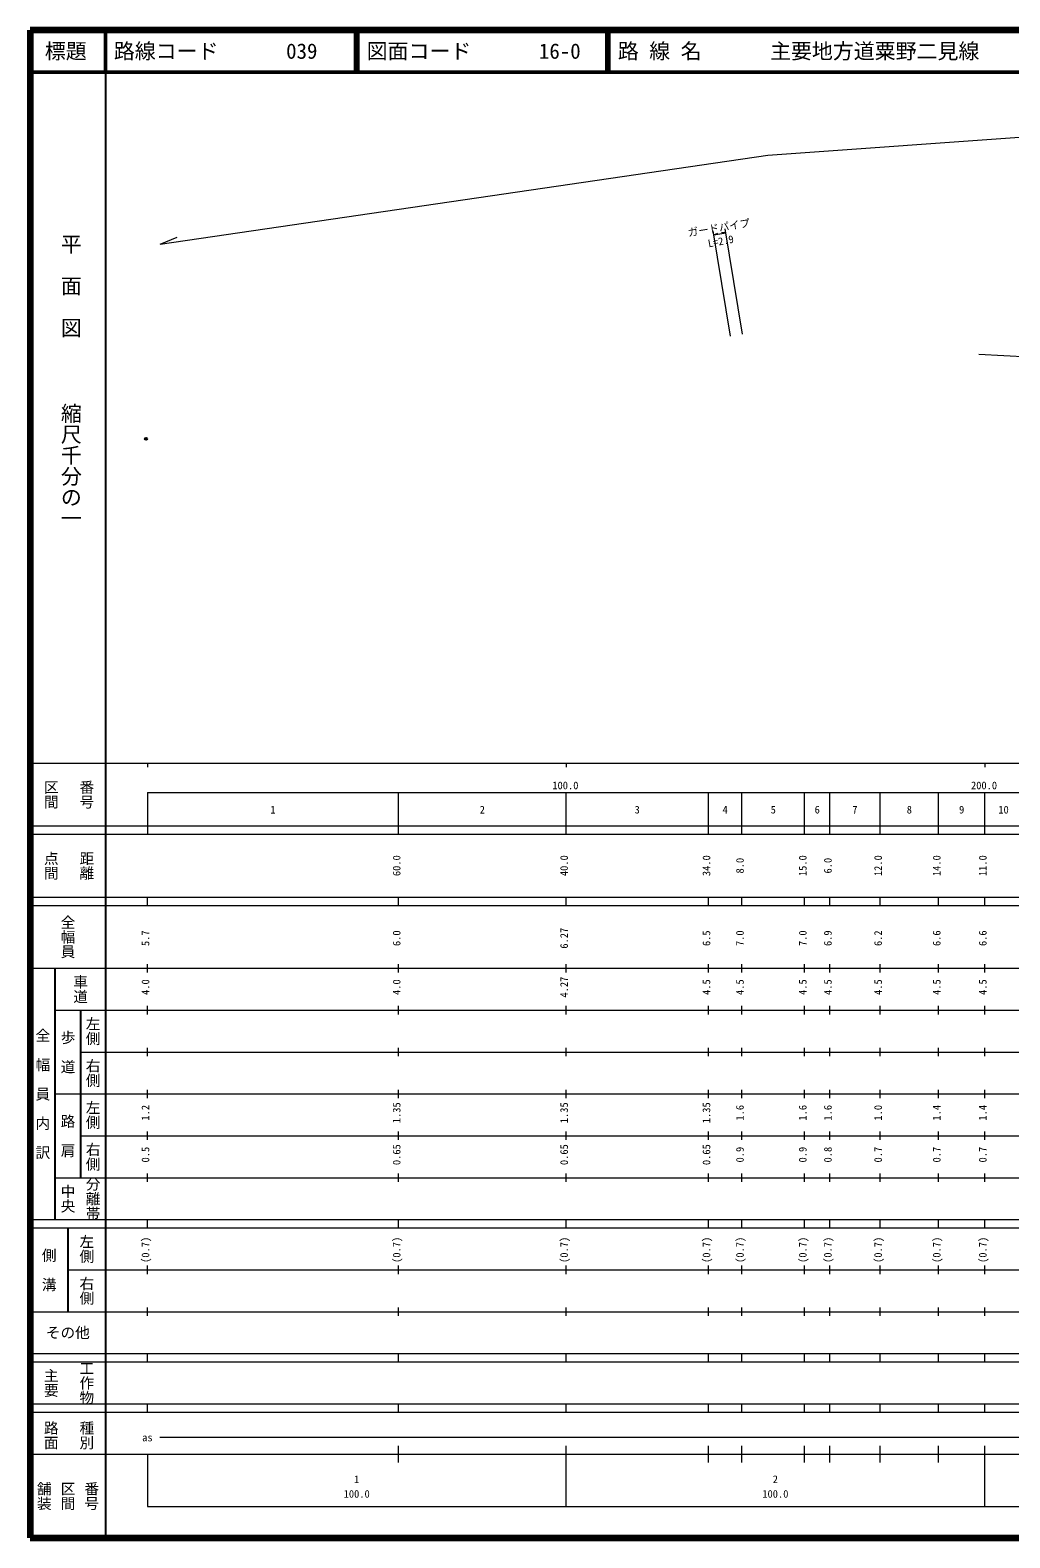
# Model space of a CAD drawing. Units: millimetres, scale not verified. Extents: x 40036 to 680617, y 20018 to 380345.
# Drawn here: x 40036 to 274261, y 20018 to 380345 of the extents above; entities that cross this region are included whole.
import ezdxf
from ezdxf.enums import TextEntityAlignment as Align

# ---------------------------------------------------------------- set-up
doc = ezdxf.new("R2010")
doc.units = ezdxf.units.MM
doc.header["$LTSCALE"] = 1000.91
doc.header["$PDMODE"] = 32
doc.header["$PDSIZE"] = 500
doc.linetypes.add('CHAIN', pattern=[18.5, 12, -1.5, 3.5, -1.5])
for name, color, linetype, lineweight in [('M-BGD-HTXT', 7, 'Continuous', 13), ('M-BMK', 2, 'CHAIN', 13), ('M-STR-HTXT', 7, 'Continuous', 13), ('M-TTL', 2, 'Continuous', 140), ('M-TTL-LINE', 7, 'Continuous', 50)]:
    doc.layers.add(name, color=color, linetype=linetype, lineweight=lineweight)
doc.layers.add('M-OTRS', color=6, linetype='Continuous')
doc.layers.add('M-TTL-TXT', color=7, linetype='Continuous')
doc.styles.add('@ＭＳ ゴシック', font='')
doc.styles.add('ＭＳ ゴシック', font='')
doc.styles.get('@ＭＳ ゴシック').set_extended_font_data('@MS Gothic')
doc.styles.get('ＭＳ ゴシック').set_extended_font_data('MS Gothic')

msp = doc.modelspace()

# ---------------------------------------------------------------- linework, layer by layer
at = {"layer": 'M-BGD-HTXT', "lineweight": 25}
for p, q in [((58053, 370336), (58053, 20018)), ((46042, 96087), (46042, 156141)), ((52047, 146132), (52047, 106096)), ((49044, 94085), (49044, 74067))]:
    msp.add_line(p, q, dxfattribs=at)
at = {"layer": 'M-BGD-HTXT'}
for p, q in [((40036, 205186), (579525, 205186)), ((68062, 205186), (68062, 204185)), ((168152, 205186), (168152, 204185)), ((268243, 205186), (268243, 204185)), ((68062, 198180), (579525, 198180)), ((68062, 198180), (68062, 188171)), ((128116, 188171), (128116, 198180)), ((168152, 188171), (168152, 198180)), ((202183, 188171), (202183, 198180)), ((210190, 188171), (210190, 198180)), ((225204, 188171), (225204, 198180)), ((231210, 188171), (231210, 198180)), ((243220, 188171), (243220, 198180)), ((257233, 188171), (257233, 198180)), ((268243, 188171), (268243, 198180)), ((40036, 190172), (579525, 190172)), ((40036, 188171), (579525, 188171)), ((40036, 173157), (579525, 173157)), ((68062, 171155), (68062, 173157)), ((128116, 171155), (128116, 173157)), ((168152, 171155), (168152, 173157)), ((202183, 171155), (202183, 173157)), ((210190, 171155), (210190, 173157)), ((225204, 171155), (225204, 173157)), ((231210, 171155), (231210, 173157)), ((243220, 171155), (243220, 173157)), ((257233, 171155), (257233, 173157)), ((268243, 171155), (268243, 173157)), ((40036, 171155), (579525, 171155)), ((40036, 156141), (579525, 156141)), ((68062, 155141), (68062, 157142)), ((128116, 155141), (128116, 157142)), ((168152, 155141), (168152, 157142)), ((202183, 155141), (202183, 157142)), ((210190, 155141), (210190, 157142)), ((225204, 155141), (225204, 157142)), ((231210, 155141), (231210, 157142)), ((243220, 155141), (243220, 157142)), ((257233, 155141), (257233, 157142)), ((268243, 155141), (268243, 157142)), ((46042, 146132), (579525, 146132)), ((68062, 145131), (68062, 147133)), ((128116, 145132), (128116, 147133)), ((168152, 145132), (168152, 147133)), ((202183, 145132), (202183, 147133)), ((210190, 145132), (210190, 147133)), ((225204, 145132), (225204, 147133)), ((231210, 145132), (231210, 147133)), ((243220, 145132), (243220, 147133)), ((257233, 145132), (257233, 147133)), ((268243, 145132), (268243, 147133)), ((68062, 135122), (68062, 137124)), ((128116, 135122), (128116, 137124)), ((168152, 135122), (168152, 137124)), ((202183, 135122), (202183, 137124)), ((210190, 135122), (210190, 137124)), ((225204, 135122), (225204, 137124)), ((231210, 135122), (231210, 137124)), ((243220, 135122), (243220, 137124)), ((257233, 135122), (257233, 137124)), ((268243, 135122), (268243, 137124)), ((52047, 136123), (579525, 136123)), ((68062, 125113), (68062, 127115)), ((128116, 125113), (128116, 127115)), ((168152, 125113), (168152, 127115)), ((202183, 125113), (202183, 127115)), ((210190, 125113), (210190, 127115)), ((225204, 125113), (225204, 127115)), ((231210, 125113), (231210, 127115)), ((243220, 125113), (243220, 127115)), ((257233, 125113), (257233, 127115)), ((268243, 125113), (268243, 127115)), ((46042, 126114), (579525, 126114)), ((52047, 116105), (579525, 116105)), ((68062, 115104), (68062, 117106)), ((128116, 115104), (128116, 117106)), ((168152, 115104), (168152, 117106)), ((202183, 115104), (202183, 117106)), ((210190, 115104), (210190, 117106)), ((225204, 115104), (225204, 117106)), ((231210, 115104), (231210, 117106)), ((243220, 115104), (243220, 117106)), ((257233, 115104), (257233, 117106)), ((268243, 115104), (268243, 117106)), ((46042, 106096), (579525, 106096)), ((68062, 105095), (68062, 107097)), ((128116, 105095), (128116, 107097)), ((168152, 105095), (168152, 107097)), ((202183, 105095), (202183, 107097)), ((210190, 105095), (210190, 107097)), ((225204, 105095), (225204, 107097)), ((231210, 105095), (231210, 107097)), ((243220, 105095), (243220, 107097)), ((257233, 105095), (257233, 107097)), ((268243, 105095), (268243, 107097)), ((40036, 96087), (579525, 96087)), ((40036, 94085), (579525, 94085)), ((68062, 94085), (68062, 96087)), ((128116, 94085), (128116, 96087)), ((168152, 94085), (168152, 96087)), ((202183, 94085), (202183, 96087)), ((210190, 94085), (210190, 96087)), ((225204, 94085), (225204, 96087)), ((231210, 94085), (231210, 96087)), ((243220, 94085), (243220, 96087)), ((257233, 94085), (257233, 96087)), ((268243, 94085), (268243, 96087)), ((49044, 84076), (579525, 84076)), ((68062, 83075), (68062, 85077)), ((128116, 83075), (128116, 85077)), ((168152, 83075), (168152, 85077)), ((202183, 83075), (202183, 85077)), ((210190, 83075), (210190, 85077)), ((225204, 83075), (225204, 85077)), ((231210, 83075), (231210, 85077)), ((243220, 83075), (243220, 85077)), ((257233, 83075), (257233, 85077)), ((268243, 83075), (268243, 85077)), ((40036, 74067), (579525, 74067)), ((68062, 73066), (68062, 75068)), ((128116, 73066), (128116, 75068)), ((168152, 73066), (168152, 75068)), ((202183, 73066), (202183, 75068)), ((210190, 73066), (210190, 75068)), ((225204, 73066), (225204, 75068)), ((231210, 73066), (231210, 75068)), ((243220, 73066), (243220, 75068)), ((257233, 73066), (257233, 75068)), ((268243, 73066), (268243, 75068)), ((40036, 64058), (579525, 64058)), ((40036, 62056), (579525, 62056)), ((68062, 62056), (68062, 64058)), ((128116, 62056), (128116, 64058)), ((168152, 62056), (168152, 64058)), ((202183, 62056), (202183, 64058)), ((210190, 62056), (210190, 64058)), ((225204, 62056), (225204, 64058)), ((231210, 62056), (231210, 64058)), ((243220, 62056), (243220, 64058)), ((257233, 62056), (257233, 64058)), ((268243, 62056), (268243, 64058)), ((40036, 52047), (579525, 52047)), ((68062, 50045), (68062, 52047)), ((128116, 50045), (128116, 52047)), ((168152, 50045), (168152, 52047)), ((202183, 50045), (202183, 52047)), ((210190, 50045), (210190, 52047)), ((225204, 50045), (225204, 52047)), ((231210, 50045), (231210, 52047)), ((243220, 50045), (243220, 52047)), ((257233, 50045), (257233, 52047)), ((268243, 50045), (268243, 52047)), ((40036, 50045), (579525, 50045)), ((71064, 44040), (339120, 44040)), ((40036, 40036), (579525, 40036)), ((68062, 40036), (68062, 27525)), ((128116, 38034), (128116, 42038)), ((168152, 27525), (168152, 42038)), ((202183, 38034), (202183, 42038)), ((210190, 38034), (210190, 42038)), ((225204, 38034), (225204, 42038)), ((231210, 38034), (231210, 42038)), ((243220, 38034), (243220, 42038)), ((257233, 38034), (257233, 42038)), ((268243, 27525), (268243, 42038)), ((68062, 27525), (579525, 27525))]:
    msp.add_line(p, q, dxfattribs=at)
at = {"layer": 'M-BMK'}
msp.add_line((266826, 302872), (342187, 299011), dxfattribs=at)
at = {"layer": 'M-OTRS'}
msp.add_point((67740, 282653), dxfattribs=at)
at = {"layer": 'M-STR-HTXT'}
for p, q in [((216413, 350437), (294153, 356064)), ((71145, 329178), (216413, 350437)), ((207491, 307207), (203326, 332413)), ((203486, 331445), (206350, 331918)), ((203486, 331445), (204433, 331855)), ((206350, 331918), (205322, 332002)), ((210355, 307681), (206190, 332887)), ((71145, 329178), (75210, 330846))]:
    msp.add_line(p, q, dxfattribs=at)
at = {"layer": 'M-TTL'}
for p, q in [((40036, 380345), (40036, 20018)), ((680617, 380345), (40036, 380345)), ((40036, 20018), (680617, 20018))]:
    msp.add_line(p, q, dxfattribs=at)
at = {"layer": 'M-TTL-LINE'}
for p, q in [((58053, 380345), (58053, 370336)), ((117857, 380345), (117857, 370336)), ((118357, 380345), (118357, 370336)), ((177911, 380345), (177911, 370336)), ((178412, 380345), (178412, 370336)), ((40036, 370336), (680617, 370336))]:
    msp.add_line(p, q, dxfattribs=at)

# ---------------------------------------------------------------- texts
at = {"layer": 'M-BGD-HTXT', "style": '@ＭＳ ゴシック'}
for s, p in [('平  面  図', (49822, 306753)), ('縮尺千分の一', (49822, 261267))]:
    msp.add_text(s, height=3669, rotation=270, dxfattribs=at).set_placement(p, align=Align.MIDDLE_RIGHT)
for s, p in [('区間', (45041, 197679)), ('番号', (53549, 197679)), ('点間', (45041, 180664)), ('距離', (53549, 180664)), ('全幅員', (49044, 163648)), ('車道', (52047, 151137)), ('左側', (55050, 141128)), ('全\u3000幅\u3000員\u3000内\u3000訳', (43039, 126114)), ('歩\u3000道', (49044, 136123)), ('右側', (55050, 131119)), ('左側', (55050, 121110)), ('路\u3000肩', (49044, 116105)), ('右側', (55050, 111101)), ('分離帯', (55050, 101092)), ('中央', (49044, 101092)), ('左側', (53549, 89081)), ('側\u3000溝', (44540, 84076)), ('右側', (53549, 79072)), ('工作物', (53549, 57052)), ('主要', (45041, 57052)), ('路面', (45041, 44540)), ('種別', (53549, 44540)), ('舗装', (43373, 30027)), ('区間', (49044, 30027)), ('番号', (54716, 30027))]:
    msp.add_text(s, height=2568, rotation=270, dxfattribs=at).set_placement(p, align=Align.MIDDLE_CENTER)
at = {"layer": 'M-BGD-HTXT', "style": 'ＭＳ ゴシック'}
for s, p in [('100.0', (167997, 198374)), ('200.0', (268087, 198374)), ('1', (98089, 192580)), ('2', (148134, 192580)), ('3', (185168, 192580)), ('4', (206187, 192580)), ('5', (217697, 192580)), ('6', (228207, 192580)), ('7', (237215, 192580)), ('8', (250227, 192580)), ('9', (262738, 192580)), ('10', (272747, 192580)), ('as', (68062, 42539)), ('1', (118107, 32553)), ('2', (218198, 32553)), ('100.0', (118107, 29059)), ('100.0', (218198, 29059))]:
    msp.add_text(s, height=1835, dxfattribs=at).set_placement(p, align=Align.BOTTOM_CENTER)
for s, p in [('60.0', (129117, 180664)), ('40.0', (169153, 180664)), ('34.0', (203184, 180664)), ('8.0', (211191, 180664)), ('15.0', (226205, 180664)), ('6.0', (232210, 180664)), ('12.0', (244221, 180664)), ('14.0', (258234, 180664)), ('11.0', (269244, 180664)), ('5.7', (69063, 163322)), ('6.0', (129117, 163322)), ('6.27', (169153, 163322)), ('6.5', (203184, 163322)), ('7.0', (211191, 163322)), ('7.0', (226205, 163322)), ('6.9', (232210, 163322)), ('6.2', (244221, 163322)), ('6.6', (258234, 163322)), ('6.6', (269244, 163322)), ('4.0', (69063, 151637)), ('4.0', (129117, 151637)), ('4.27', (169153, 151637)), ('4.5', (203184, 151637)), ('4.5', (211191, 151637)), ('4.5', (226205, 151637)), ('4.5', (232210, 151637)), ('4.5', (244221, 151637)), ('4.5', (258234, 151637)), ('4.5', (269244, 151637)), ('1.2', (69063, 121610)), ('1.35', (129117, 121610)), ('1.35', (169153, 121610)), ('1.35', (203184, 121610)), ('1.6', (211191, 121610)), ('1.6', (226205, 121610)), ('1.6', (232210, 121610)), ('1.0', (244221, 121610)), ('1.4', (258234, 121610)), ('1.4', (269244, 121610)), ('0.5', (69063, 111601)), ('0.65', (129117, 111601)), ('0.65', (169153, 111601)), ('0.65', (203184, 111601)), ('0.9', (211191, 111601)), ('0.9', (226205, 111601)), ('0.8', (232210, 111601)), ('0.7', (244221, 111601)), ('0.7', (258234, 111601)), ('0.7', (269244, 111601)), ('(0.7)', (69063, 88845)), ('(0.7)', (129117, 88845)), ('(0.7)', (169153, 88845)), ('(0.7)', (203184, 88845)), ('(0.7)', (211191, 88845)), ('(0.7)', (226205, 88845)), ('(0.7)', (232210, 88845)), ('(0.7)', (244221, 88845)), ('(0.7)', (258234, 88845)), ('(0.7)', (269244, 88845))]:
    msp.add_text(s, height=1835, rotation=90, dxfattribs=at).set_placement(p, align=Align.BOTTOM_CENTER)
msp.add_text('その他', height=2568, dxfattribs=at).set_placement((49044, 69063), align=Align.MIDDLE_CENTER)
at = {"layer": 'M-STR-HTXT', "style": 'ＭＳ ゴシック'}
for s, rotation, p in [('ガードパイプ', 9.294, (204940, 331685)), ('L=2.9', 10.649, (205423, 328461))]:
    msp.add_text(s, height=1835, rotation=rotation, dxfattribs=at).set_placement(p, align=Align.BOTTOM_CENTER)
at = {"layer": 'M-TTL-TXT', "style": 'ＭＳ ゴシック'}
msp.add_text('標題', height=3669, dxfattribs=at).set_placement((48544, 375340), align=Align.MIDDLE_CENTER)
for s, p in [('路線コード', (60054, 375340)), ('039', (101234, 375340)), ('図面コード', (120489, 375340)), ('16-0', (161668, 375340)), ('路 線 名', (180543, 375340)), ('主要地方道粟野二見線', (216931, 375340))]:
    msp.add_text(s, height=3669, dxfattribs=at).set_placement(p, align=Align.MIDDLE_LEFT)

doc.saveas('drawing.dxf')
